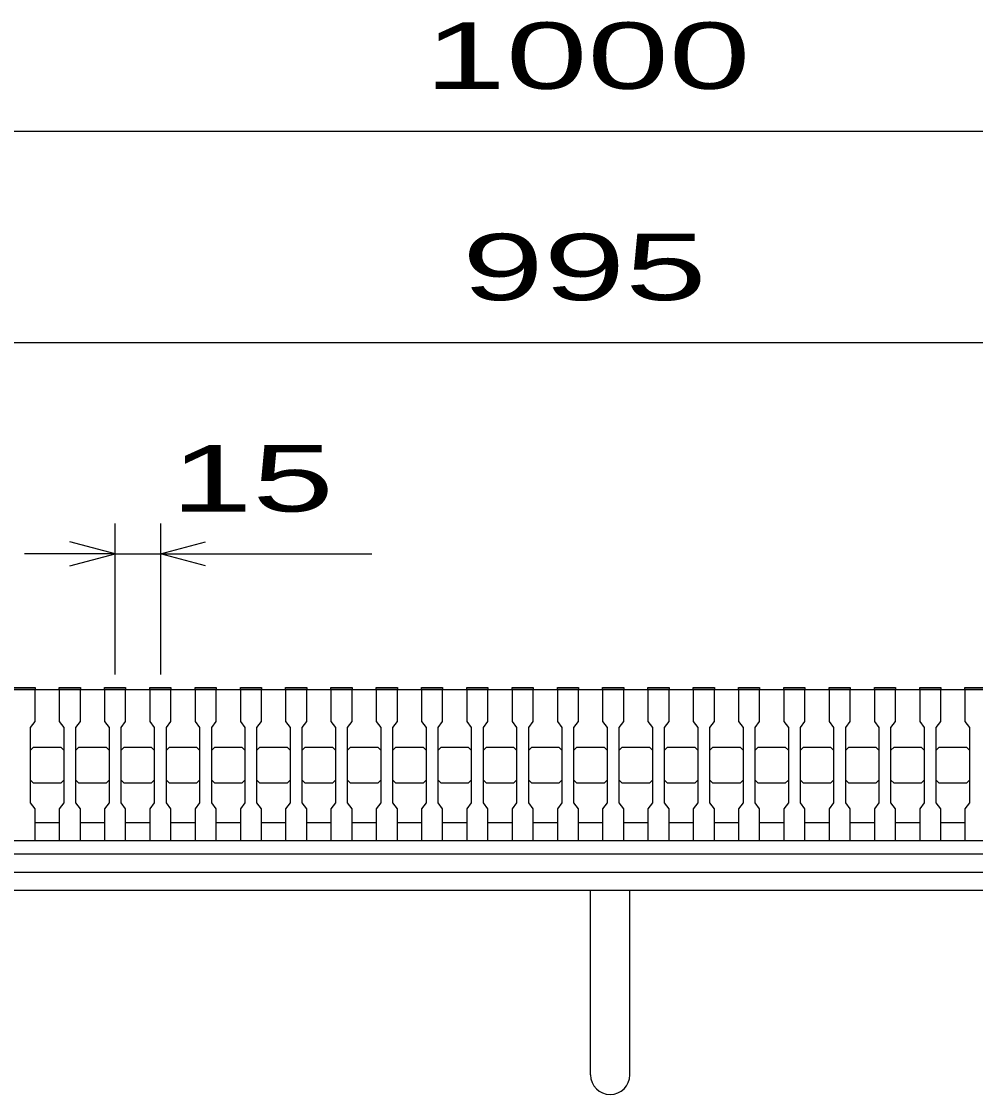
# Model space of a CAD drawing. Units: millimetres, scale not verified. Extents: x -1820 to 1731, y -1282 to 1054.
# Drawn here: x -1045.5 to -729.5, y -806.6 to -451.2 of the extents above; entities that cross this region are included whole.
import ezdxf
from ezdxf.enums import TextEntityAlignment as Align

# ---------------------------------------------------------------- set-up
doc = ezdxf.new("R2010")
doc.units = ezdxf.units.MM
doc.header["$LTSCALE"] = 10
for name, color, linetype, lineweight in [('16', 3, 'Continuous', 25), ('19', 6, 'Continuous', 25), ('22', 4, 'Continuous', 25)]:
    doc.layers.add(name, color=color, linetype=linetype, lineweight=lineweight)
doc.styles.add('ベクトル', font='')
doc.styles.get('ベクトル').set_extended_font_data('ベクトル')

msp = doc.modelspace()

# ---------------------------------------------------------------- linework, layer by layer
at = {"layer": '16'}
for p, q in [((-1348, -672.5), (-353, -672.5)), ((-1048, -671.8), (-1041, -671.8)), ((-1041, -672.5), (-1048, -672.5)), ((-1041, -671.8), (-1041, -672.5)), ((-1041, -683), (-1041, -672.5)), ((-1033, -672.5), (-1033, -671.8)), ((-1033, -671.8), (-1026, -671.8)), ((-1033, -672.5), (-1033, -683)), ((-1026, -672.5), (-1033, -672.5)), ((-1026, -671.8), (-1026, -672.5)), ((-1026, -683), (-1026, -672.5)), ((-1018, -672.5), (-1018, -671.8)), ((-1018, -671.8), (-1011, -671.8)), ((-1018, -672.5), (-1018, -683)), ((-1011, -672.5), (-1018, -672.5)), ((-1011, -671.8), (-1011, -672.5)), ((-1011, -683), (-1011, -672.5)), ((-1003, -672.5), (-1003, -671.8)), ((-1003, -671.8), (-996, -671.8)), ((-1003, -672.5), (-1003, -683)), ((-996, -672.5), (-1003, -672.5)), ((-996, -671.8), (-996, -672.5)), ((-996, -683), (-996, -672.5)), ((-988, -672.5), (-988, -671.8)), ((-988, -671.8), (-981, -671.8)), ((-988, -672.5), (-988, -683)), ((-981, -672.5), (-988, -672.5)), ((-981, -671.8), (-981, -672.5)), ((-981, -683), (-981, -672.5)), ((-973, -672.5), (-973, -671.8)), ((-973, -671.8), (-966, -671.8)), ((-973, -672.5), (-973, -683)), ((-966, -672.5), (-973, -672.5)), ((-966, -671.8), (-966, -672.5)), ((-966, -683), (-966, -672.5)), ((-958, -672.5), (-958, -671.8)), ((-958, -671.8), (-951, -671.8)), ((-958, -672.5), (-958, -683)), ((-951, -672.5), (-958, -672.5)), ((-951, -671.8), (-951, -672.5)), ((-951, -683), (-951, -672.5)), ((-943, -672.5), (-943, -671.8)), ((-943, -671.8), (-936, -671.8)), ((-943, -672.5), (-943, -683)), ((-936, -672.5), (-943, -672.5)), ((-936, -671.8), (-936, -672.5)), ((-936, -683), (-936, -672.5)), ((-928, -672.5), (-928, -671.8)), ((-928, -671.8), (-921, -671.8)), ((-928, -672.5), (-928, -683)), ((-921, -672.5), (-928, -672.5)), ((-921, -671.8), (-921, -672.5)), ((-921, -683), (-921, -672.5)), ((-913, -672.5), (-913, -671.8)), ((-913, -671.8), (-906, -671.8)), ((-913, -672.5), (-913, -683)), ((-906, -672.5), (-913, -672.5)), ((-906, -671.8), (-906, -672.5)), ((-906, -683), (-906, -672.5)), ((-898, -672.5), (-898, -671.8)), ((-898, -671.8), (-891, -671.8)), ((-898, -672.5), (-898, -683)), ((-891, -672.5), (-898, -672.5)), ((-891, -671.8), (-891, -672.5)), ((-891, -683), (-891, -672.5)), ((-883, -672.5), (-883, -671.8)), ((-883, -671.8), (-876, -671.8)), ((-883, -672.5), (-883, -683)), ((-876, -672.5), (-883, -672.5)), ((-876, -671.8), (-876, -672.5)), ((-876, -683), (-876, -672.5)), ((-868, -672.5), (-868, -671.8)), ((-868, -671.8), (-861, -671.8)), ((-868, -672.5), (-868, -683)), ((-861, -672.5), (-868, -672.5)), ((-861, -671.8), (-861, -672.5)), ((-861, -683), (-861, -672.5)), ((-853, -672.5), (-853, -671.8)), ((-853, -671.8), (-846, -671.8)), ((-853, -672.5), (-853, -683)), ((-846, -672.5), (-853, -672.5)), ((-846, -671.8), (-846, -672.5)), ((-846, -683), (-846, -672.5)), ((-838, -672.5), (-838, -671.8)), ((-838, -671.8), (-831, -671.8)), ((-838, -672.5), (-838, -683)), ((-831, -672.5), (-838, -672.5)), ((-831, -671.8), (-831, -672.5)), ((-831, -683), (-831, -672.5)), ((-823, -672.5), (-823, -671.8)), ((-823, -671.8), (-816, -671.8)), ((-823, -672.5), (-823, -683)), ((-816, -672.5), (-823, -672.5)), ((-816, -671.8), (-816, -672.5)), ((-816, -683), (-816, -672.5)), ((-808, -672.5), (-808, -671.8)), ((-808, -671.8), (-801, -671.8)), ((-808, -672.5), (-808, -683)), ((-801, -672.5), (-808, -672.5)), ((-801, -671.8), (-801, -672.5)), ((-801, -683), (-801, -672.5)), ((-793, -672.5), (-793, -671.8)), ((-793, -671.8), (-786, -671.8)), ((-793, -672.5), (-793, -683)), ((-786, -672.5), (-793, -672.5)), ((-786, -671.8), (-786, -672.5)), ((-786, -683), (-786, -672.5)), ((-778, -672.5), (-778, -671.8)), ((-778, -671.8), (-771, -671.8)), ((-778, -672.5), (-778, -683)), ((-771, -672.5), (-778, -672.5)), ((-771, -671.8), (-771, -672.5)), ((-771, -683), (-771, -672.5)), ((-763, -672.5), (-763, -671.8)), ((-763, -671.8), (-756, -671.8)), ((-763, -672.5), (-763, -683)), ((-756, -672.5), (-763, -672.5)), ((-756, -671.8), (-756, -672.5)), ((-756, -683), (-756, -672.5)), ((-748, -672.5), (-748, -671.8)), ((-748, -671.8), (-741, -671.8)), ((-748, -672.5), (-748, -683)), ((-741, -672.5), (-748, -672.5)), ((-741, -671.8), (-741, -672.5)), ((-741, -683), (-741, -672.5)), ((-733, -672.5), (-733, -671.8)), ((-733, -671.8), (-726, -671.8)), ((-733, -672.5), (-733, -683)), ((-726, -672.5), (-733, -672.5)), ((-1042.5, -685), (-1041, -683)), ((-1042.5, -710), (-1042.5, -685)), ((-1033, -683), (-1031.5, -685)), ((-1031.5, -685), (-1031.5, -710)), ((-1027.5, -685), (-1026, -683)), ((-1027.5, -710), (-1027.5, -685)), ((-1018, -683), (-1016.5, -685)), ((-1016.5, -685), (-1016.5, -710)), ((-1012.5, -685), (-1011, -683)), ((-1012.5, -710), (-1012.5, -685)), ((-1003, -683), (-1001.5, -685)), ((-1001.5, -685), (-1001.5, -710)), ((-997.5, -685), (-996, -683)), ((-997.5, -710), (-997.5, -685)), ((-988, -683), (-986.5, -685)), ((-986.5, -685), (-986.5, -710)), ((-982.5, -685), (-981, -683)), ((-982.5, -710), (-982.5, -685)), ((-973, -683), (-971.5, -685)), ((-971.5, -685), (-971.5, -710)), ((-967.5, -685), (-966, -683)), ((-967.5, -710), (-967.5, -685)), ((-958, -683), (-956.5, -685)), ((-956.5, -685), (-956.5, -710)), ((-952.5, -685), (-951, -683)), ((-952.5, -710), (-952.5, -685)), ((-943, -683), (-941.5, -685)), ((-941.5, -685), (-941.5, -710)), ((-937.5, -685), (-936, -683)), ((-937.5, -710), (-937.5, -685)), ((-928, -683), (-926.5, -685)), ((-926.5, -685), (-926.5, -710)), ((-922.5, -685), (-921, -683)), ((-922.5, -710), (-922.5, -685)), ((-913, -683), (-911.5, -685)), ((-911.5, -685), (-911.5, -710)), ((-907.5, -685), (-906, -683)), ((-907.5, -710), (-907.5, -685)), ((-898, -683), (-896.5, -685)), ((-896.5, -685), (-896.5, -710)), ((-892.5, -685), (-891, -683)), ((-892.5, -710), (-892.5, -685)), ((-883, -683), (-881.5, -685)), ((-881.5, -685), (-881.5, -710)), ((-877.5, -685), (-876, -683)), ((-877.5, -710), (-877.5, -685)), ((-868, -683), (-866.5, -685)), ((-866.5, -685), (-866.5, -710)), ((-862.5, -685), (-861, -683)), ((-862.5, -710), (-862.5, -685)), ((-853, -683), (-851.5, -685)), ((-851.5, -685), (-851.5, -710)), ((-847.5, -685), (-846, -683)), ((-847.5, -710), (-847.5, -685)), ((-838, -683), (-836.5, -685)), ((-836.5, -685), (-836.5, -710)), ((-832.5, -685), (-831, -683)), ((-832.5, -710), (-832.5, -685)), ((-823, -683), (-821.5, -685)), ((-821.5, -685), (-821.5, -710)), ((-817.5, -685), (-816, -683)), ((-817.5, -710), (-817.5, -685)), ((-808, -683), (-806.5, -685)), ((-806.5, -685), (-806.5, -710)), ((-802.5, -685), (-801, -683)), ((-802.5, -710), (-802.5, -685)), ((-793, -683), (-791.5, -685)), ((-791.5, -685), (-791.5, -710)), ((-787.5, -685), (-786, -683)), ((-787.5, -710), (-787.5, -685)), ((-778, -683), (-776.5, -685)), ((-776.5, -685), (-776.5, -710)), ((-772.5, -685), (-771, -683)), ((-772.5, -710), (-772.5, -685)), ((-763, -683), (-761.5, -685)), ((-761.5, -685), (-761.5, -710)), ((-757.5, -685), (-756, -683)), ((-757.5, -710), (-757.5, -685)), ((-748, -683), (-746.5, -685)), ((-746.5, -685), (-746.5, -710)), ((-742.5, -685), (-741, -683)), ((-742.5, -710), (-742.5, -685)), ((-733, -683), (-731.5, -685)), ((-731.5, -685), (-731.5, -710)), ((-1042.5, -692.5), (-1041.5, -691.5)), ((-1041.5, -691.5), (-1032.5, -691.5)), ((-1032.5, -691.5), (-1031.5, -692.5)), ((-1027.5, -692.5), (-1026.5, -691.5)), ((-1026.5, -691.5), (-1017.5, -691.5)), ((-1017.5, -691.5), (-1016.5, -692.5)), ((-1012.5, -692.5), (-1011.5, -691.5)), ((-1011.5, -691.5), (-1002.5, -691.5)), ((-1002.5, -691.5), (-1001.5, -692.5)), ((-997.5, -692.5), (-996.5, -691.5)), ((-996.5, -691.5), (-987.5, -691.5)), ((-987.5, -691.5), (-986.5, -692.5)), ((-982.5, -692.5), (-981.5, -691.5)), ((-981.5, -691.5), (-972.5, -691.5)), ((-972.5, -691.5), (-971.5, -692.5)), ((-967.5, -692.5), (-966.5, -691.5)), ((-966.5, -691.5), (-957.5, -691.5)), ((-957.5, -691.5), (-956.5, -692.5)), ((-952.5, -692.5), (-951.5, -691.5)), ((-951.5, -691.5), (-942.5, -691.5)), ((-942.5, -691.5), (-941.5, -692.5)), ((-937.5, -692.5), (-936.5, -691.5)), ((-936.5, -691.5), (-927.5, -691.5)), ((-927.5, -691.5), (-926.5, -692.5)), ((-922.5, -692.5), (-921.5, -691.5)), ((-921.5, -691.5), (-912.5, -691.5)), ((-912.5, -691.5), (-911.5, -692.5)), ((-907.5, -692.5), (-906.5, -691.5)), ((-906.5, -691.5), (-897.5, -691.5)), ((-897.5, -691.5), (-896.5, -692.5)), ((-892.5, -692.5), (-891.5, -691.5)), ((-891.5, -691.5), (-882.5, -691.5)), ((-882.5, -691.5), (-881.5, -692.5)), ((-877.5, -692.5), (-876.5, -691.5)), ((-876.5, -691.5), (-867.5, -691.5)), ((-867.5, -691.5), (-866.5, -692.5)), ((-862.5, -692.5), (-861.5, -691.5)), ((-861.5, -691.5), (-852.5, -691.5)), ((-852.5, -691.5), (-851.5, -692.5)), ((-847.5, -692.5), (-846.5, -691.5)), ((-846.5, -691.5), (-837.5, -691.5)), ((-837.5, -691.5), (-836.5, -692.5)), ((-832.5, -692.5), (-831.5, -691.5)), ((-831.5, -691.5), (-822.5, -691.5)), ((-822.5, -691.5), (-821.5, -692.5)), ((-817.5, -692.5), (-816.5, -691.5)), ((-816.5, -691.5), (-807.5, -691.5)), ((-807.5, -691.5), (-806.5, -692.5)), ((-802.5, -692.5), (-801.5, -691.5)), ((-801.5, -691.5), (-792.5, -691.5)), ((-792.5, -691.5), (-791.5, -692.5)), ((-787.5, -692.5), (-786.5, -691.5)), ((-786.5, -691.5), (-777.5, -691.5)), ((-777.5, -691.5), (-776.5, -692.5)), ((-772.5, -692.5), (-771.5, -691.5)), ((-771.5, -691.5), (-762.5, -691.5)), ((-762.5, -691.5), (-761.5, -692.5)), ((-757.5, -692.5), (-756.5, -691.5)), ((-756.5, -691.5), (-747.5, -691.5)), ((-747.5, -691.5), (-746.5, -692.5)), ((-742.5, -692.5), (-741.5, -691.5)), ((-741.5, -691.5), (-732.5, -691.5)), ((-732.5, -691.5), (-731.5, -692.5)), ((-1041.5, -703.5), (-1042.5, -702.5)), ((-1032.5, -703.5), (-1041.5, -703.5)), ((-1031.5, -702.5), (-1032.5, -703.5)), ((-1026.5, -703.5), (-1027.5, -702.5)), ((-1017.5, -703.5), (-1026.5, -703.5)), ((-1016.5, -702.5), (-1017.5, -703.5)), ((-1011.5, -703.5), (-1012.5, -702.5)), ((-1002.5, -703.5), (-1011.5, -703.5)), ((-1001.5, -702.5), (-1002.5, -703.5)), ((-996.5, -703.5), (-997.5, -702.5)), ((-987.5, -703.5), (-996.5, -703.5)), ((-986.5, -702.5), (-987.5, -703.5)), ((-981.5, -703.5), (-982.5, -702.5)), ((-972.5, -703.5), (-981.5, -703.5)), ((-971.5, -702.5), (-972.5, -703.5)), ((-966.5, -703.5), (-967.5, -702.5)), ((-957.5, -703.5), (-966.5, -703.5)), ((-956.5, -702.5), (-957.5, -703.5)), ((-951.5, -703.5), (-952.5, -702.5)), ((-942.5, -703.5), (-951.5, -703.5)), ((-941.5, -702.5), (-942.5, -703.5)), ((-936.5, -703.5), (-937.5, -702.5)), ((-927.5, -703.5), (-936.5, -703.5)), ((-926.5, -702.5), (-927.5, -703.5)), ((-921.5, -703.5), (-922.5, -702.5)), ((-912.5, -703.5), (-921.5, -703.5)), ((-911.5, -702.5), (-912.5, -703.5)), ((-906.5, -703.5), (-907.5, -702.5)), ((-897.5, -703.5), (-906.5, -703.5)), ((-896.5, -702.5), (-897.5, -703.5)), ((-891.5, -703.5), (-892.5, -702.5)), ((-882.5, -703.5), (-891.5, -703.5)), ((-881.5, -702.5), (-882.5, -703.5)), ((-876.5, -703.5), (-877.5, -702.5)), ((-867.5, -703.5), (-876.5, -703.5)), ((-866.5, -702.5), (-867.5, -703.5)), ((-861.5, -703.5), (-862.5, -702.5)), ((-852.5, -703.5), (-861.5, -703.5)), ((-851.5, -702.5), (-852.5, -703.5)), ((-846.5, -703.5), (-847.5, -702.5)), ((-837.5, -703.5), (-846.5, -703.5)), ((-836.5, -702.5), (-837.5, -703.5)), ((-831.5, -703.5), (-832.5, -702.5)), ((-822.5, -703.5), (-831.5, -703.5)), ((-821.5, -702.5), (-822.5, -703.5)), ((-816.5, -703.5), (-817.5, -702.5)), ((-807.5, -703.5), (-816.5, -703.5)), ((-806.5, -702.5), (-807.5, -703.5)), ((-801.5, -703.5), (-802.5, -702.5)), ((-792.5, -703.5), (-801.5, -703.5)), ((-791.5, -702.5), (-792.5, -703.5)), ((-786.5, -703.5), (-787.5, -702.5)), ((-777.5, -703.5), (-786.5, -703.5)), ((-776.5, -702.5), (-777.5, -703.5)), ((-771.5, -703.5), (-772.5, -702.5)), ((-762.5, -703.5), (-771.5, -703.5)), ((-761.5, -702.5), (-762.5, -703.5)), ((-756.5, -703.5), (-757.5, -702.5)), ((-747.5, -703.5), (-756.5, -703.5)), ((-746.5, -702.5), (-747.5, -703.5)), ((-741.5, -703.5), (-742.5, -702.5)), ((-732.5, -703.5), (-741.5, -703.5)), ((-731.5, -702.5), (-732.5, -703.5)), ((-1041, -712), (-1042.5, -710)), ((-1031.5, -710), (-1033, -712)), ((-1026, -712), (-1027.5, -710)), ((-1016.5, -710), (-1018, -712)), ((-1011, -712), (-1012.5, -710)), ((-1001.5, -710), (-1003, -712)), ((-996, -712), (-997.5, -710)), ((-986.5, -710), (-988, -712)), ((-981, -712), (-982.5, -710)), ((-971.5, -710), (-973, -712)), ((-966, -712), (-967.5, -710)), ((-956.5, -710), (-958, -712)), ((-951, -712), (-952.5, -710)), ((-941.5, -710), (-943, -712)), ((-936, -712), (-937.5, -710)), ((-926.5, -710), (-928, -712)), ((-921, -712), (-922.5, -710)), ((-911.5, -710), (-913, -712)), ((-906, -712), (-907.5, -710)), ((-896.5, -710), (-898, -712)), ((-891, -712), (-892.5, -710)), ((-881.5, -710), (-883, -712)), ((-876, -712), (-877.5, -710)), ((-866.5, -710), (-868, -712)), ((-861, -712), (-862.5, -710)), ((-851.5, -710), (-853, -712)), ((-846, -712), (-847.5, -710)), ((-836.5, -710), (-838, -712)), ((-831, -712), (-832.5, -710)), ((-821.5, -710), (-823, -712)), ((-816, -712), (-817.5, -710)), ((-806.5, -710), (-808, -712)), ((-801, -712), (-802.5, -710)), ((-791.5, -710), (-793, -712)), ((-786, -712), (-787.5, -710)), ((-776.5, -710), (-778, -712)), ((-771, -712), (-772.5, -710)), ((-761.5, -710), (-763, -712)), ((-756, -712), (-757.5, -710)), ((-746.5, -710), (-748, -712)), ((-741, -712), (-742.5, -710)), ((-731.5, -710), (-733, -712)), ((-1041, -722.5), (-1041, -712)), ((-1033, -712), (-1033, -722.5)), ((-1026, -722.5), (-1026, -712)), ((-1018, -712), (-1018, -722.5)), ((-1011, -722.5), (-1011, -712)), ((-1003, -712), (-1003, -722.5)), ((-996, -722.5), (-996, -712)), ((-988, -712), (-988, -722.5)), ((-981, -722.5), (-981, -712)), ((-973, -712), (-973, -722.5)), ((-966, -722.5), (-966, -712)), ((-958, -712), (-958, -722.5)), ((-951, -722.5), (-951, -712)), ((-943, -712), (-943, -722.5)), ((-936, -722.5), (-936, -712)), ((-928, -712), (-928, -722.5)), ((-921, -722.5), (-921, -712)), ((-913, -712), (-913, -722.5)), ((-906, -722.5), (-906, -712)), ((-898, -712), (-898, -722.5)), ((-891, -722.5), (-891, -712)), ((-883, -712), (-883, -722.5)), ((-876, -722.5), (-876, -712)), ((-868, -712), (-868, -722.5)), ((-861, -722.5), (-861, -712)), ((-853, -712), (-853, -722.5)), ((-846, -722.5), (-846, -712)), ((-838, -712), (-838, -722.5)), ((-831, -722.5), (-831, -712)), ((-823, -712), (-823, -722.5)), ((-816, -722.5), (-816, -712)), ((-808, -712), (-808, -722.5)), ((-801, -722.5), (-801, -712)), ((-793, -712), (-793, -722.5)), ((-786, -722.5), (-786, -712)), ((-778, -712), (-778, -722.5)), ((-771, -722.5), (-771, -712)), ((-763, -712), (-763, -722.5)), ((-756, -722.5), (-756, -712)), ((-748, -712), (-748, -722.5)), ((-741, -722.5), (-741, -712)), ((-733, -712), (-733, -722.5)), ((-1041, -716.5), (-1033, -716.5)), ((-1026, -716.5), (-1018, -716.5)), ((-1011, -716.5), (-1003, -716.5)), ((-996, -716.5), (-988, -716.5)), ((-981, -716.5), (-973, -716.5)), ((-966, -716.5), (-958, -716.5)), ((-951, -716.5), (-943, -716.5)), ((-936, -716.5), (-928, -716.5)), ((-921, -716.5), (-913, -716.5)), ((-906, -716.5), (-898, -716.5)), ((-891, -716.5), (-883, -716.5)), ((-876, -716.5), (-868, -716.5)), ((-861, -716.5), (-853, -716.5)), ((-846, -716.5), (-838, -716.5)), ((-831, -716.5), (-823, -716.5)), ((-816, -716.5), (-808, -716.5)), ((-801, -716.5), (-793, -716.5)), ((-786, -716.5), (-778, -716.5)), ((-771, -716.5), (-763, -716.5)), ((-756, -716.5), (-748, -716.5)), ((-741, -716.5), (-733, -716.5)), ((-1348, -722.5), (-353, -722.5)), ((-1048, -722.5), (-1041, -722.5)), ((-1033, -722.5), (-1026, -722.5)), ((-1018, -722.5), (-1011, -722.5)), ((-1003, -722.5), (-996, -722.5)), ((-988, -722.5), (-981, -722.5)), ((-973, -722.5), (-966, -722.5)), ((-958, -722.5), (-951, -722.5)), ((-943, -722.5), (-936, -722.5)), ((-928, -722.5), (-921, -722.5)), ((-913, -722.5), (-906, -722.5)), ((-898, -722.5), (-891, -722.5)), ((-883, -722.5), (-876, -722.5)), ((-868, -722.5), (-861, -722.5)), ((-853, -722.5), (-846, -722.5)), ((-838, -722.5), (-831, -722.5)), ((-823, -722.5), (-816, -722.5)), ((-808, -722.5), (-801, -722.5)), ((-793, -722.5), (-786, -722.5)), ((-778, -722.5), (-771, -722.5)), ((-763, -722.5), (-756, -722.5)), ((-748, -722.5), (-741, -722.5)), ((-733, -722.5), (-726, -722.5)), ((-353, -727), (-1348, -727)), ((-1348, -733), (-353, -733))]:
    msp.add_line(p, q, dxfattribs=at)
at = {"layer": '19'}
for p, q in [((-1350.5, -733), (-350.5, -733)), ((-350.5, -739), (-1350.5, -739)), ((-857, -800.11), (-857, -739)), ((-844, -800.11), (-844, -739))]:
    msp.add_line(p, q, dxfattribs=at)
msp.add_arc((-850.5, -800.11), 6.5, 180, 0, dxfattribs=at)
at = {"layer": '22'}
for p, q in [((-1350.5, -487.5), (-350.5, -487.5)), ((-1348, -557.5), (-353, -557.5)), ((-1014.5, -667.5), (-1014.5, -617.5)), ((-999.5, -617.5), (-999.5, -667.5)), ((-1014.5, -627.5), (-1029.5, -623.5)), ((-999.5, -627.5), (-984.5, -623.5)), ((-1014.5, -627.5), (-1044.5, -627.5)), ((-1029.5, -631.5), (-1014.5, -627.5)), ((-1014.5, -627.5), (-999.5, -627.5)), ((-984.5, -631.5), (-999.5, -627.5)), ((-999.5, -627.5), (-929.5, -627.5))]:
    msp.add_line(p, q, dxfattribs=at)

# ---------------------------------------------------------------- texts
at = {"layer": '22', "color": 2, "style": 'ベクトル', "width": 1.65}
for s, p in [(' 1000 ', (-925.5, -462.5)), (' 995 ', (-913, -532.5)), (' 15 ', (-1009.5, -602.5))]:
    msp.add_text(s, height=21.99, dxfattribs=at).set_placement(p, align=Align.MIDDLE_LEFT)

doc.saveas('drawing.dxf')
